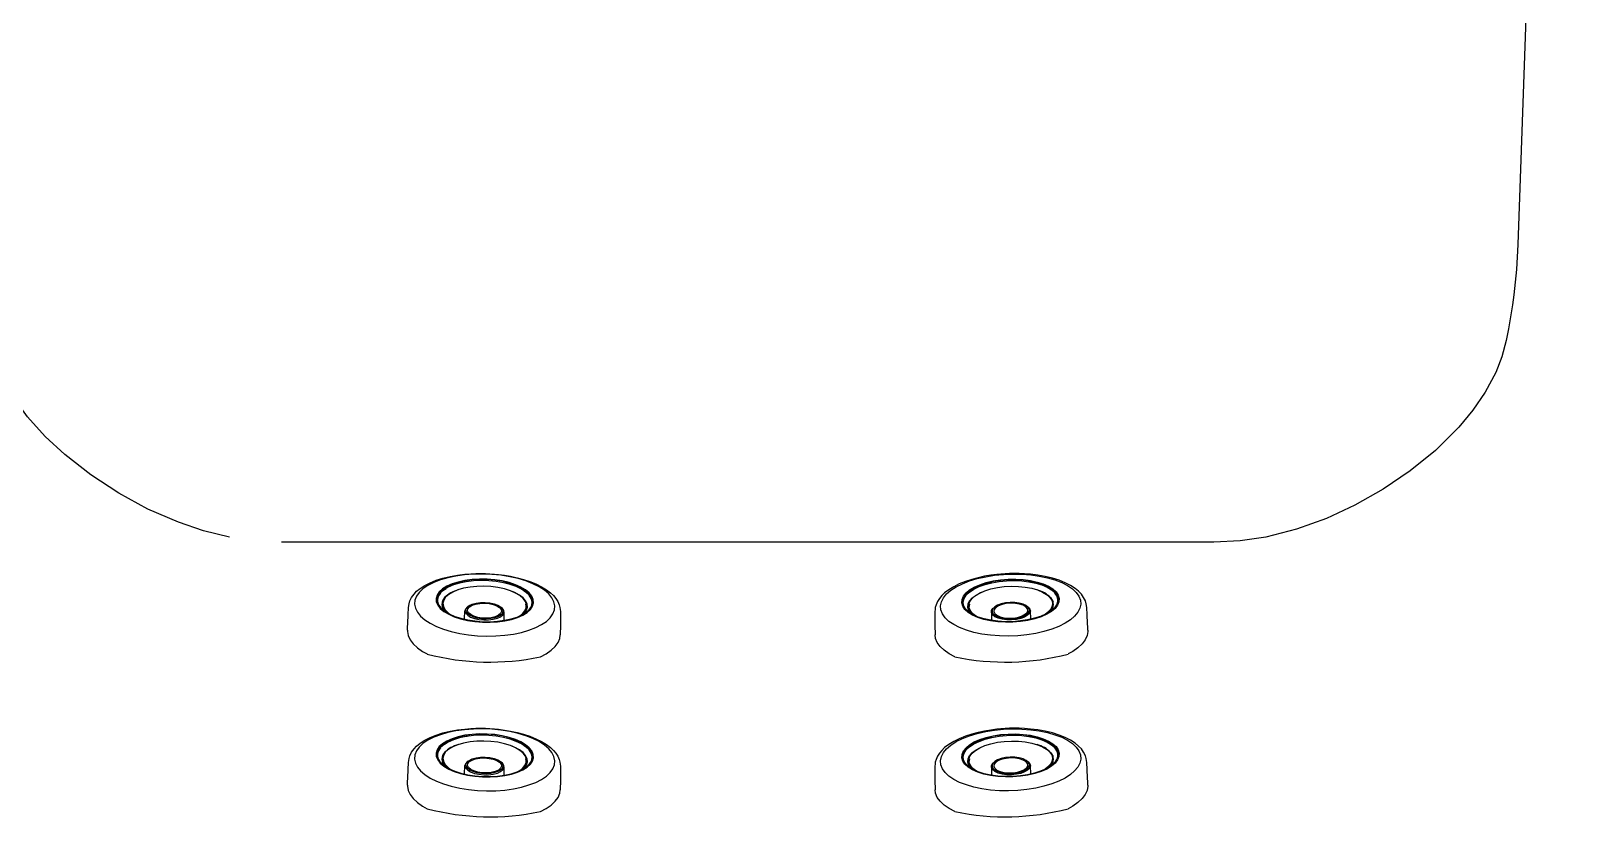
# Model space of a CAD drawing. Extents: x 527 to 611, y 788 to 934.
# Drawn here: x 581.9 to 600.27, y 820.84 to 830.1 of the extents above; entities that cross this region are included whole.
import ezdxf

# ---------------------------------------------------------------- set-up
doc = ezdxf.new("R2010")
doc.units = 0
doc.header["$MEASUREMENT"] = 0
for name, color, linetype in [('1', 4, 'Continuous'), ('BDIM_GREEN', 3, 'Continuous'), ('BDIM_YELLOW', 2, 'Continuous')]:
    doc.layers.add(name, color=color, linetype=linetype)

# ---------------------------------------------------------------- blocks, each defined once
blk = doc.blocks.new('2018 FLAIR')
at = {"layer": '1', "linetype": 'Continuous', "lineweight": 25}
blk.add_line((68.956, 20.711), (57.953, 20.711), dxfattribs=at)
at = {"layer": '1', "linetype": 'Continuous', "lineweight": 25, "flags": 128}
for points in [[(73.38, 42.686), (73.38, 42.686), (73.248, 41.463), (73.148, 40.238), (73.074, 39.014), (73.021, 37.792), (72.94, 35.501), (72.859, 33.22), (72.779, 30.95), (72.7, 28.693), (72.621, 26.451), (72.542, 24.222)], [(72.542, 24.222), (72.525, 23.93), (72.493, 23.63)], [(72.493, 23.63), (72.493, 23.63), (72.478, 23.512), (72.456, 23.372), (72.431, 23.231), (72.403, 23.09), (72.403, 23.09)], [(57.342, 20.772), (57.342, 20.772), (57.034, 20.847), (56.737, 20.948), (56.378, 21.104), (56.033, 21.291), (55.705, 21.506), (55.396, 21.748), (55.167, 21.96), (54.957, 22.193), (54.772, 22.449), (54.675, 22.618), (54.594, 22.796), (54.531, 22.982), (54.505, 23.09), (54.505, 23.09)], [(72.403, 23.09), (72.403, 23.09), (72.352, 22.899), (72.281, 22.716), (72.158, 22.484), (72.011, 22.268), (71.844, 22.069), (71.57, 21.796), (71.27, 21.553), (70.952, 21.338), (70.619, 21.15), (70.283, 20.993), (69.932, 20.865), (69.567, 20.772), (69.567, 20.772)], [(69.567, 20.772), (69.266, 20.727), (68.956, 20.711)]]:
    blk.add_lwpolyline(points, dxfattribs=at)
at = {"layer": 'BDIM_GREEN', "linetype": 'Continuous', "lineweight": 25, "flags": 128}
for points in [[(59.578, 20.12), (59.546, 20.075), (59.528, 20.028), (59.524, 19.981), (59.534, 19.933), (59.558, 19.886), (59.596, 19.84), (59.646, 19.796), (59.709, 19.756), (59.783, 19.719), (59.866, 19.686), (59.958, 19.659), (60.057, 19.636), (60.16, 19.62), (60.267, 19.609), (60.375, 19.605), (60.483, 19.607), (60.589, 19.615), (60.69, 19.629), (60.786, 19.649), (60.874, 19.674), (60.954, 19.705), (61.023, 19.74), (61.08, 19.779), (61.125, 19.822), (61.157, 19.867), (61.175, 19.913), (61.179, 19.961), (61.169, 20.009), (61.145, 20.056), (61.107, 20.102), (61.057, 20.145), (60.994, 20.186), (60.92, 20.223), (60.837, 20.255), (60.745, 20.283), (60.647, 20.305), (60.543, 20.322), (60.436, 20.332), (60.328, 20.337), (60.22, 20.335), (60.115, 20.327), (60.013, 20.313), (59.917, 20.293), (59.829, 20.267), (59.75, 20.237), (59.68, 20.201), (59.623, 20.162), (59.578, 20.12)], [(59.816, 20.126), (59.79, 20.089), (59.779, 20.049), (59.781, 20.009), (59.798, 19.97), (59.828, 19.932), (59.871, 19.896), (59.927, 19.863), (59.992, 19.834), (60.067, 19.809), (60.148, 19.79), (60.235, 19.777), (60.324, 19.77), (60.415, 19.769), (60.503, 19.774), (60.588, 19.785), (60.668, 19.802), (60.739, 19.825), (60.801, 19.852), (60.852, 19.884), (60.891, 19.919), (60.916, 19.957), (60.928, 19.996), (60.925, 20.036), (60.908, 20.075), (60.878, 20.114), (60.835, 20.15), (60.78, 20.182), (60.714, 20.211), (60.64, 20.236), (60.558, 20.255), (60.471, 20.268), (60.382, 20.275), (60.292, 20.277), (60.203, 20.271), (60.118, 20.26), (60.039, 20.243), (59.967, 20.22), (59.905, 20.193), (59.854, 20.161), (59.816, 20.126)], [(59.824, 20.126), (59.799, 20.089), (59.788, 20.051), (59.79, 20.011), (59.807, 19.972), (59.837, 19.935), (59.879, 19.899), (59.933, 19.867), (59.998, 19.838), (60.071, 19.815), (60.152, 19.796), (60.237, 19.783), (60.325, 19.775), (60.414, 19.774), (60.501, 19.78), (60.585, 19.791), (60.663, 19.808), (60.733, 19.83), (60.794, 19.857), (60.844, 19.888), (60.882, 19.922), (60.907, 19.959), (60.919, 19.998), (60.916, 20.037), (60.9, 20.076), (60.87, 20.114), (60.827, 20.149), (60.773, 20.182), (60.709, 20.21), (60.635, 20.234), (60.555, 20.253), (60.47, 20.266), (60.382, 20.273), (60.293, 20.274), (60.205, 20.269), (60.122, 20.258), (60.044, 20.241), (59.973, 20.219), (59.912, 20.192), (59.862, 20.161), (59.824, 20.126)], [(67.331, 20.12), (67.363, 20.075), (67.381, 20.028), (67.385, 19.981), (67.375, 19.933), (67.351, 19.886), (67.313, 19.84), (67.263, 19.796), (67.2, 19.756), (67.126, 19.719), (67.043, 19.686), (66.951, 19.659), (66.853, 19.636), (66.749, 19.62), (66.642, 19.609), (66.534, 19.605), (66.426, 19.607), (66.321, 19.615), (66.219, 19.629), (66.123, 19.649), (66.035, 19.674), (65.956, 19.705), (65.886, 19.74), (65.829, 19.779), (65.784, 19.822), (65.752, 19.867), (65.734, 19.913), (65.73, 19.961), (65.74, 20.009), (65.764, 20.056), (65.802, 20.102), (65.852, 20.145), (65.915, 20.186), (65.989, 20.223), (66.072, 20.255), (66.164, 20.283), (66.263, 20.305), (66.366, 20.322), (66.473, 20.332), (66.581, 20.337), (66.689, 20.335), (66.795, 20.327), (66.896, 20.313), (66.992, 20.293), (67.08, 20.267), (67.16, 20.237), (67.229, 20.201), (67.286, 20.162), (67.331, 20.12)], [(67.094, 20.126), (67.119, 20.089), (67.131, 20.049), (67.128, 20.009), (67.111, 19.97), (67.081, 19.932), (67.038, 19.896), (66.983, 19.863), (66.917, 19.834), (66.843, 19.809), (66.761, 19.79), (66.674, 19.777), (66.585, 19.77), (66.495, 19.769), (66.406, 19.774), (66.321, 19.785), (66.242, 19.802), (66.17, 19.825), (66.108, 19.852), (66.057, 19.884), (66.019, 19.919), (65.993, 19.957), (65.981, 19.996), (65.984, 20.036), (66.001, 20.075), (66.031, 20.114), (66.074, 20.15), (66.129, 20.182), (66.195, 20.211), (66.27, 20.236), (66.351, 20.255), (66.438, 20.268), (66.527, 20.275), (66.617, 20.277), (66.706, 20.271), (66.791, 20.26), (66.87, 20.243), (66.942, 20.22), (67.004, 20.193), (67.055, 20.161), (67.094, 20.126)], [(67.085, 20.126), (67.11, 20.089), (67.121, 20.051), (67.119, 20.011), (67.102, 19.972), (67.073, 19.935), (67.03, 19.899), (66.976, 19.867), (66.911, 19.838), (66.838, 19.815), (66.758, 19.796), (66.672, 19.783), (66.584, 19.775), (66.496, 19.774), (66.408, 19.78), (66.325, 19.791), (66.247, 19.808), (66.176, 19.83), (66.115, 19.857), (66.065, 19.888), (66.027, 19.922), (66.002, 19.959), (65.991, 19.998), (65.993, 20.037), (66.009, 20.076), (66.039, 20.114), (66.082, 20.149), (66.136, 20.182), (66.201, 20.21), (66.274, 20.234), (66.354, 20.253), (66.44, 20.266), (66.528, 20.273), (66.616, 20.274), (66.704, 20.269), (66.787, 20.258), (66.865, 20.241), (66.936, 20.219), (66.997, 20.192), (67.047, 20.161), (67.085, 20.126)], [(60.751, 19.837), (60.754, 19.838), (60.796, 19.869), (60.826, 19.903), (60.842, 19.939), (60.844, 19.976), (60.832, 20.012), (60.806, 20.048), (60.767, 20.082), (60.716, 20.112), (60.655, 20.139), (60.585, 20.161), (60.508, 20.177), (60.426, 20.188), (60.343, 20.192), (60.26, 20.191), (60.179, 20.183), (60.103, 20.169), (60.035, 20.149), (59.976, 20.125), (59.927, 20.096), (59.891, 20.063), (59.891, 20.063)], [(66.158, 19.837), (66.156, 19.838), (66.113, 19.869), (66.083, 19.903), (66.067, 19.939), (66.065, 19.976), (66.077, 20.012), (66.103, 20.048), (66.142, 20.082), (66.193, 20.112), (66.254, 20.139), (66.325, 20.161), (66.401, 20.177), (66.483, 20.188), (66.566, 20.192), (66.65, 20.191), (66.73, 20.183), (66.806, 20.169), (66.874, 20.149), (66.934, 20.125), (66.982, 20.096), (67.018, 20.063), (67.018, 20.063)], [(60.156, 19.956), (60.145, 19.948), (60.125, 19.924), (60.119, 19.899), (60.128, 19.874), (60.151, 19.85), (60.186, 19.829), (60.231, 19.812), (60.284, 19.8), (60.341, 19.795), (60.398, 19.796), (60.453, 19.803), (60.501, 19.816), (60.539, 19.834), (60.565, 19.856), (60.578, 19.88), (60.577, 19.906), (60.561, 19.931), (60.546, 19.944)], [(60.132, 19.924), (60.143, 19.943), (60.168, 19.964), (60.205, 19.982), (60.251, 19.994), (60.303, 20.001), (60.358, 20.002), (60.412, 19.997), (60.462, 19.986), (60.506, 19.97), (60.539, 19.949), (60.561, 19.926), (60.566, 19.917)], [(60.172, 19.95), (60.203, 19.969), (60.245, 19.983), (60.295, 19.991), (60.349, 19.993), (60.403, 19.989), (60.453, 19.978), (60.495, 19.962), (60.527, 19.941), (60.545, 19.918), (60.549, 19.894), (60.538, 19.871), (60.513, 19.85), (60.476, 19.834), (60.43, 19.822), (60.377, 19.817), (60.323, 19.818), (60.27, 19.826), (60.224, 19.84), (60.187, 19.858), (60.161, 19.88), (60.15, 19.904), (60.154, 19.928), (60.172, 19.95)], [(66.753, 19.956), (66.764, 19.948), (66.784, 19.924), (66.79, 19.899), (66.781, 19.874), (66.758, 19.85), (66.723, 19.829), (66.678, 19.812), (66.625, 19.8), (66.568, 19.795), (66.511, 19.796), (66.456, 19.803), (66.409, 19.816), (66.37, 19.834), (66.344, 19.856), (66.331, 19.88), (66.333, 19.906), (66.348, 19.931), (66.363, 19.944)], [(66.777, 19.924), (66.766, 19.943), (66.741, 19.964), (66.704, 19.982), (66.659, 19.994), (66.607, 20.001), (66.552, 20.002), (66.497, 19.997), (66.447, 19.986), (66.403, 19.97), (66.37, 19.949), (66.348, 19.926), (66.343, 19.917)], [(66.737, 19.95), (66.706, 19.969), (66.664, 19.983), (66.614, 19.991), (66.56, 19.993), (66.506, 19.989), (66.456, 19.978), (66.414, 19.962), (66.382, 19.941), (66.364, 19.918), (66.36, 19.894), (66.371, 19.871), (66.396, 19.85), (66.433, 19.834), (66.48, 19.822), (66.532, 19.817), (66.586, 19.818), (66.639, 19.826), (66.685, 19.84), (66.723, 19.858), (66.748, 19.88), (66.759, 19.904), (66.755, 19.928), (66.737, 19.95)], [(59.578, 18.294), (59.546, 18.25), (59.528, 18.203), (59.524, 18.155), (59.534, 18.107), (59.558, 18.06), (59.596, 18.014), (59.646, 17.971), (59.709, 17.93), (59.783, 17.893), (59.866, 17.861), (59.958, 17.833), (60.057, 17.811), (60.16, 17.794), (60.267, 17.784), (60.375, 17.779), (60.483, 17.781), (60.589, 17.789), (60.69, 17.803), (60.786, 17.823), (60.874, 17.849), (60.954, 17.88), (61.023, 17.915), (61.08, 17.954), (61.125, 17.996), (61.157, 18.041), (61.175, 18.088), (61.179, 18.135), (61.169, 18.183), (61.145, 18.23), (61.107, 18.276), (61.057, 18.32), (60.994, 18.36), (60.92, 18.397), (60.837, 18.43), (60.745, 18.457), (60.647, 18.48), (60.543, 18.496), (60.436, 18.507), (60.328, 18.511), (60.22, 18.509), (60.115, 18.501), (60.013, 18.487), (59.917, 18.467), (59.829, 18.442), (59.75, 18.411), (59.68, 18.376), (59.623, 18.337), (59.578, 18.294)], [(59.816, 18.301), (59.79, 18.263), (59.779, 18.224), (59.781, 18.184), (59.798, 18.144), (59.828, 18.106), (59.871, 18.07), (59.927, 18.037), (59.992, 18.008), (60.067, 17.984), (60.148, 17.965), (60.235, 17.952), (60.324, 17.944), (60.415, 17.943), (60.503, 17.948), (60.588, 17.96), (60.668, 17.977), (60.739, 17.999), (60.801, 18.027), (60.852, 18.058), (60.891, 18.094), (60.916, 18.131), (60.928, 18.17), (60.925, 18.21), (60.908, 18.25), (60.878, 18.288), (60.835, 18.324), (60.78, 18.357), (60.714, 18.386), (60.64, 18.41), (60.558, 18.429), (60.471, 18.443), (60.382, 18.45), (60.292, 18.451), (60.203, 18.446), (60.118, 18.435), (60.039, 18.417), (59.967, 18.395), (59.905, 18.367), (59.854, 18.336), (59.816, 18.301)], [(59.824, 18.301), (59.799, 18.264), (59.788, 18.225), (59.79, 18.186), (59.807, 18.147), (59.837, 18.109), (59.879, 18.074), (59.933, 18.041), (59.998, 18.013), (60.071, 17.989), (60.152, 17.97), (60.237, 17.957), (60.325, 17.95), (60.414, 17.949), (60.501, 17.954), (60.585, 17.965), (60.663, 17.982), (60.733, 18.004), (60.794, 18.031), (60.844, 18.062), (60.882, 18.097), (60.907, 18.134), (60.919, 18.172), (60.916, 18.212), (60.9, 18.251), (60.87, 18.288), (60.827, 18.324), (60.773, 18.356), (60.709, 18.385), (60.635, 18.409), (60.555, 18.427), (60.47, 18.441), (60.382, 18.448), (60.293, 18.449), (60.205, 18.444), (60.122, 18.433), (60.044, 18.416), (59.973, 18.393), (59.912, 18.366), (59.862, 18.335), (59.824, 18.301)], [(67.331, 18.294), (67.363, 18.25), (67.381, 18.203), (67.385, 18.155), (67.375, 18.107), (67.351, 18.06), (67.313, 18.014), (67.263, 17.971), (67.2, 17.93), (67.126, 17.893), (67.043, 17.861), (66.951, 17.833), (66.853, 17.811), (66.749, 17.794), (66.642, 17.784), (66.534, 17.779), (66.426, 17.781), (66.321, 17.789), (66.219, 17.803), (66.123, 17.823), (66.035, 17.849), (65.956, 17.88), (65.886, 17.915), (65.829, 17.954), (65.784, 17.996), (65.752, 18.041), (65.734, 18.088), (65.73, 18.135), (65.74, 18.183), (65.764, 18.23), (65.802, 18.276), (65.852, 18.32), (65.915, 18.36), (65.989, 18.397), (66.072, 18.43), (66.164, 18.457), (66.263, 18.48), (66.366, 18.496), (66.473, 18.507), (66.581, 18.511), (66.689, 18.509), (66.795, 18.501), (66.896, 18.487), (66.992, 18.467), (67.08, 18.442), (67.16, 18.411), (67.229, 18.376), (67.286, 18.337), (67.331, 18.294)], [(67.094, 18.301), (67.119, 18.263), (67.131, 18.224), (67.128, 18.184), (67.111, 18.144), (67.081, 18.106), (67.038, 18.07), (66.983, 18.037), (66.917, 18.008), (66.843, 17.984), (66.761, 17.965), (66.674, 17.952), (66.585, 17.944), (66.495, 17.943), (66.406, 17.948), (66.321, 17.96), (66.242, 17.977), (66.17, 17.999), (66.108, 18.027), (66.057, 18.058), (66.019, 18.094), (65.993, 18.131), (65.981, 18.17), (65.984, 18.21), (66.001, 18.25), (66.031, 18.288), (66.074, 18.324), (66.129, 18.357), (66.195, 18.386), (66.27, 18.41), (66.351, 18.429), (66.438, 18.443), (66.527, 18.45), (66.617, 18.451), (66.706, 18.446), (66.791, 18.435), (66.87, 18.417), (66.942, 18.395), (67.004, 18.367), (67.055, 18.336), (67.094, 18.301)], [(67.085, 18.301), (67.11, 18.264), (67.121, 18.225), (67.119, 18.186), (67.102, 18.147), (67.073, 18.109), (67.03, 18.074), (66.976, 18.041), (66.911, 18.013), (66.838, 17.989), (66.758, 17.97), (66.672, 17.957), (66.584, 17.95), (66.496, 17.949), (66.408, 17.954), (66.325, 17.965), (66.247, 17.982), (66.176, 18.004), (66.115, 18.031), (66.065, 18.062), (66.027, 18.097), (66.002, 18.134), (65.991, 18.172), (65.993, 18.212), (66.009, 18.251), (66.039, 18.288), (66.082, 18.324), (66.136, 18.356), (66.201, 18.385), (66.274, 18.409), (66.354, 18.427), (66.44, 18.441), (66.528, 18.448), (66.616, 18.449), (66.704, 18.444), (66.787, 18.433), (66.865, 18.416), (66.936, 18.393), (66.997, 18.366), (67.047, 18.335), (67.085, 18.301)], [(60.751, 18.011), (60.754, 18.013), (60.796, 18.044), (60.826, 18.077), (60.842, 18.113), (60.844, 18.15), (60.832, 18.187), (60.806, 18.223), (60.767, 18.256), (60.716, 18.287), (60.655, 18.313), (60.585, 18.335), (60.508, 18.352), (60.426, 18.362), (60.343, 18.367), (60.26, 18.365), (60.179, 18.357), (60.103, 18.343), (60.035, 18.324), (59.976, 18.299), (59.927, 18.27), (59.891, 18.238), (59.891, 18.238)], [(66.158, 18.011), (66.156, 18.013), (66.113, 18.044), (66.083, 18.077), (66.067, 18.113), (66.065, 18.15), (66.077, 18.187), (66.103, 18.223), (66.142, 18.256), (66.193, 18.287), (66.254, 18.313), (66.325, 18.335), (66.401, 18.352), (66.483, 18.362), (66.566, 18.367), (66.65, 18.365), (66.73, 18.357), (66.806, 18.343), (66.874, 18.324), (66.934, 18.299), (66.982, 18.27), (67.018, 18.238), (67.018, 18.238)], [(60.156, 18.13), (60.145, 18.122), (60.125, 18.099), (60.119, 18.074), (60.128, 18.048), (60.151, 18.024), (60.186, 18.003), (60.231, 17.986), (60.284, 17.975), (60.341, 17.969), (60.398, 17.97), (60.453, 17.977), (60.501, 17.99), (60.539, 18.009), (60.565, 18.03), (60.578, 18.055), (60.577, 18.08), (60.561, 18.105), (60.546, 18.118)], [(60.132, 18.098), (60.143, 18.118), (60.168, 18.139), (60.205, 18.156), (60.251, 18.169), (60.303, 18.176), (60.358, 18.176), (60.412, 18.171), (60.462, 18.16), (60.506, 18.144), (60.539, 18.124), (60.561, 18.101), (60.566, 18.091)], [(60.172, 18.124), (60.203, 18.143), (60.245, 18.157), (60.295, 18.166), (60.349, 18.168), (60.403, 18.163), (60.453, 18.152), (60.495, 18.136), (60.527, 18.116), (60.545, 18.093), (60.549, 18.069), (60.538, 18.046), (60.513, 18.025), (60.476, 18.008), (60.43, 17.997), (60.377, 17.991), (60.323, 17.993), (60.27, 18), (60.224, 18.014), (60.187, 18.032), (60.161, 18.054), (60.15, 18.078), (60.154, 18.102), (60.172, 18.124)], [(66.753, 18.13), (66.764, 18.122), (66.784, 18.099), (66.79, 18.074), (66.781, 18.048), (66.758, 18.024), (66.723, 18.003), (66.678, 17.986), (66.625, 17.975), (66.568, 17.969), (66.511, 17.97), (66.456, 17.977), (66.409, 17.99), (66.37, 18.009), (66.344, 18.03), (66.331, 18.055), (66.333, 18.08), (66.348, 18.105), (66.363, 18.118)], [(66.777, 18.098), (66.766, 18.118), (66.741, 18.139), (66.704, 18.156), (66.659, 18.169), (66.607, 18.176), (66.552, 18.176), (66.497, 18.171), (66.447, 18.16), (66.403, 18.144), (66.37, 18.124), (66.348, 18.101), (66.343, 18.091)], [(66.737, 18.124), (66.706, 18.143), (66.664, 18.157), (66.614, 18.166), (66.56, 18.168), (66.506, 18.163), (66.456, 18.152), (66.414, 18.136), (66.382, 18.116), (66.364, 18.093), (66.36, 18.069), (66.371, 18.046), (66.396, 18.025), (66.433, 18.008), (66.48, 17.997), (66.532, 17.991), (66.586, 17.993), (66.639, 18), (66.685, 18.014), (66.723, 18.032), (66.748, 18.054), (66.759, 18.078), (66.755, 18.102), (66.737, 18.124)]]:
    blk.add_lwpolyline(points, dxfattribs=at)
at = {"layer": 'BDIM_GREEN', "linetype": 'Continuous', "lineweight": 25}
for centre, start, end in [((60.518, 19.899), 302.2088, 19.6819), ((66.392, 19.899), 160.3181, 237.7912), ((60.518, 18.074), 302.2088, 19.6819), ((66.392, 18.074), 160.3181, 237.7912)]:
    blk.add_arc(centre, 0.0515, start, end, dxfattribs=at)
at = {"layer": 'BDIM_YELLOW', "linetype": 'Continuous', "lineweight": 25}
for p, q in [((59.872, 20.04), (59.851, 20.011)), ((59.856, 20.143), (59.897, 20.167)), ((59.879, 20.048), (59.872, 20.04)), ((60.817, 20.139), (60.857, 20.112)), ((66.092, 20.139), (66.053, 20.112)), ((67.053, 20.143), (67.012, 20.167)), ((67.03, 20.048), (67.038, 20.04)), ((67.038, 20.04), (67.058, 20.011)), ((60.115, 19.803), (60.119, 19.904)), ((60.579, 19.89), (60.577, 19.789)), ((66.33, 19.89), (66.332, 19.789)), ((66.794, 19.803), (66.79, 19.904)), ((59.872, 18.215), (59.851, 18.186)), ((59.856, 18.317), (59.897, 18.342)), ((59.879, 18.223), (59.872, 18.215)), ((60.817, 18.314), (60.857, 18.287)), ((66.092, 18.314), (66.053, 18.287)), ((67.053, 18.317), (67.012, 18.342)), ((67.03, 18.223), (67.038, 18.215)), ((67.038, 18.215), (67.058, 18.186)), ((60.115, 17.978), (60.119, 18.078)), ((60.579, 18.064), (60.577, 17.964)), ((66.33, 18.064), (66.332, 17.964)), ((66.794, 17.978), (66.79, 18.078))]:
    blk.add_line(p, q, dxfattribs=at)
at = {"layer": 'BDIM_YELLOW', "linetype": 'Continuous', "lineweight": 25, "flags": 128}
for points in [[(59.441, 19.673), (59.442, 19.695), (59.448, 19.845), (59.45, 19.883), (59.451, 19.914), (59.453, 19.939), (59.457, 19.964), (59.461, 19.987), (59.47, 20.02), (59.49, 20.061), (59.518, 20.1), (59.549, 20.133), (59.59, 20.167), (59.644, 20.202), (59.708, 20.234), (59.78, 20.263), (59.859, 20.288), (59.943, 20.308), (60.03, 20.323), (60.117, 20.334), (60.189, 20.34), (60.249, 20.342), (60.323, 20.343), (60.363, 20.342)], [(60.884, 19.924), (60.889, 19.932), (60.907, 19.97), (60.911, 20.01), (60.9, 20.049), (60.875, 20.088), (60.837, 20.125), (60.786, 20.159), (60.724, 20.189), (60.652, 20.215), (60.573, 20.235), (60.488, 20.25), (60.399, 20.258), (60.309, 20.261), (60.22, 20.256), (60.135, 20.246), (60.055, 20.23), (59.983, 20.208), (59.921, 20.181), (59.87, 20.149), (59.831, 20.114)], [(60.828, 20.15), (60.777, 20.18), (60.712, 20.209), (60.638, 20.233), (60.557, 20.252), (60.471, 20.265), (60.382, 20.273), (60.292, 20.274), (60.204, 20.269), (60.119, 20.257), (60.041, 20.24), (59.97, 20.218), (59.908, 20.191), (59.886, 20.179)], [(60.363, 20.342), (60.469, 20.336), (60.513, 20.332), (60.585, 20.323), (60.658, 20.31), (60.734, 20.294), (60.811, 20.273), (60.885, 20.249), (60.957, 20.22), (61.023, 20.187), (61.082, 20.152), (61.13, 20.114), (61.165, 20.082), (61.192, 20.049), (61.215, 20.013), (61.232, 19.974), (61.24, 19.942), (61.244, 19.919), (61.246, 19.896), (61.247, 19.874), (61.247, 19.85), (61.247, 19.822), (61.246, 19.784), (61.245, 19.732), (61.243, 19.618)], [(66.546, 20.342), (66.44, 20.336), (66.396, 20.332), (66.324, 20.323), (66.251, 20.31), (66.175, 20.294), (66.098, 20.273), (66.024, 20.249), (65.952, 20.22), (65.886, 20.187), (65.828, 20.152), (65.779, 20.114), (65.745, 20.082), (65.717, 20.049), (65.694, 20.013), (65.678, 19.974), (65.669, 19.942), (65.666, 19.919), (65.664, 19.896), (65.663, 19.874), (65.662, 19.85), (65.663, 19.822), (65.663, 19.784), (65.664, 19.732), (65.666, 19.618)], [(66.026, 19.924), (66.02, 19.932), (66.002, 19.97), (65.998, 20.01), (66.009, 20.049), (66.034, 20.088), (66.072, 20.125), (66.123, 20.159), (66.185, 20.189), (66.257, 20.215), (66.336, 20.235), (66.422, 20.25), (66.51, 20.258), (66.6, 20.261), (66.689, 20.256), (66.774, 20.246), (66.854, 20.23), (66.926, 20.208), (66.988, 20.181), (67.04, 20.149), (67.078, 20.114)], [(66.081, 20.15), (66.132, 20.18), (66.197, 20.209), (66.271, 20.233), (66.352, 20.252), (66.438, 20.265), (66.527, 20.273), (66.617, 20.274), (66.705, 20.269), (66.79, 20.257), (66.869, 20.24), (66.94, 20.218), (67.001, 20.191), (67.023, 20.179)], [(67.469, 19.673), (67.468, 19.695), (67.461, 19.845), (67.46, 19.883), (67.458, 19.914), (67.456, 19.939), (67.453, 19.964), (67.448, 19.987), (67.439, 20.02), (67.419, 20.061), (67.392, 20.1), (67.36, 20.133), (67.32, 20.167), (67.265, 20.202), (67.201, 20.234), (67.129, 20.263), (67.05, 20.288), (66.966, 20.308), (66.879, 20.323), (66.792, 20.334), (66.72, 20.34), (66.66, 20.342), (66.586, 20.343), (66.546, 20.342)], [(59.856, 20.143), (59.824, 20.121), (59.814, 20.113)], [(59.891, 20.063), (59.868, 20.028), (59.859, 19.992), (59.864, 19.955), (59.883, 19.919), (59.915, 19.884), (59.945, 19.861)], [(60.818, 19.87), (60.824, 19.877), (60.847, 19.911), (60.857, 19.948), (60.853, 19.985), (60.835, 20.021), (60.804, 20.056), (60.761, 20.089), (60.706, 20.118), (60.674, 20.132)], [(60.897, 20.08), (60.891, 20.086), (60.857, 20.112)], [(66.012, 20.08), (66.018, 20.086), (66.053, 20.112)], [(66.091, 19.87), (66.085, 19.877), (66.062, 19.911), (66.053, 19.948), (66.057, 19.985), (66.074, 20.021), (66.105, 20.056), (66.149, 20.089), (66.203, 20.118), (66.236, 20.132)], [(67.018, 20.063), (67.042, 20.028), (67.051, 19.992), (67.046, 19.955), (67.027, 19.919), (66.994, 19.884), (66.964, 19.861)], [(67.053, 20.143), (67.085, 20.121), (67.095, 20.113)], [(59.858, 19.991), (59.852, 19.961), (59.853, 19.944)], [(60.13, 19.908), (60.131, 19.92), (60.132, 19.924)], [(60.545, 19.856), (60.514, 19.836), (60.472, 19.821), (60.423, 19.812), (60.369, 19.808), (60.314, 19.81), (60.261, 19.818), (60.214, 19.832), (60.175, 19.85), (60.147, 19.872), (60.132, 19.896), (60.13, 19.908)], [(60.799, 19.86), (60.824, 19.889), (60.833, 19.904)], [(60.854, 19.981), (60.841, 20.002), (60.828, 20.019)], [(60.848, 19.914), (60.849, 19.945), (60.843, 19.966)], [(66.056, 19.981), (66.068, 20.002), (66.081, 20.019)], [(66.061, 19.914), (66.061, 19.945), (66.066, 19.966)], [(66.11, 19.86), (66.085, 19.889), (66.076, 19.904)], [(66.364, 19.856), (66.395, 19.836), (66.437, 19.821), (66.486, 19.812), (66.54, 19.808), (66.595, 19.81), (66.648, 19.818), (66.695, 19.832), (66.734, 19.85), (66.762, 19.872), (66.777, 19.896), (66.78, 19.908)], [(66.78, 19.908), (66.779, 19.92), (66.777, 19.924)], [(67.051, 19.991), (67.057, 19.961), (67.057, 19.944)], [(59.441, 19.673), (59.441, 19.661), (59.449, 19.611), (59.472, 19.561), (59.508, 19.513), (59.558, 19.467), (59.619, 19.424), (59.673, 19.394)], [(67.469, 19.673), (67.469, 19.661), (67.46, 19.611), (67.437, 19.561), (67.401, 19.513), (67.352, 19.467), (67.29, 19.424), (67.236, 19.394)], [(61.009, 19.36), (61.077, 19.396), (61.137, 19.437), (61.184, 19.482), (61.217, 19.529), (61.237, 19.577), (61.243, 19.618)], [(65.9, 19.36), (65.832, 19.396), (65.772, 19.437), (65.725, 19.482), (65.692, 19.529), (65.672, 19.577), (65.666, 19.618)], [(59.441, 17.848), (59.442, 17.869), (59.448, 18.019), (59.45, 18.058), (59.451, 18.088), (59.453, 18.114), (59.457, 18.139), (59.461, 18.162), (59.47, 18.194), (59.49, 18.236), (59.518, 18.274), (59.549, 18.307), (59.59, 18.341), (59.644, 18.376), (59.708, 18.409), (59.78, 18.437), (59.859, 18.462), (59.943, 18.482), (60.03, 18.498), (60.117, 18.508), (60.189, 18.514), (60.249, 18.517), (60.323, 18.517), (60.363, 18.517)], [(60.884, 18.098), (60.889, 18.106), (60.907, 18.145), (60.911, 18.184), (60.9, 18.224), (60.875, 18.262), (60.837, 18.299), (60.786, 18.333), (60.724, 18.363), (60.652, 18.389), (60.573, 18.409), (60.488, 18.424), (60.399, 18.433), (60.309, 18.435), (60.22, 18.431), (60.135, 18.421), (60.055, 18.404), (59.983, 18.382), (59.921, 18.355), (59.87, 18.324), (59.831, 18.289)], [(60.828, 18.324), (60.777, 18.355), (60.712, 18.383), (60.638, 18.408), (60.557, 18.427), (60.471, 18.44), (60.382, 18.447), (60.292, 18.448), (60.204, 18.443), (60.119, 18.432), (60.041, 18.415), (59.97, 18.392), (59.908, 18.365), (59.886, 18.353)], [(60.363, 18.517), (60.469, 18.51), (60.513, 18.506), (60.585, 18.497), (60.658, 18.485), (60.734, 18.468), (60.811, 18.448), (60.885, 18.424), (60.957, 18.394), (61.023, 18.362), (61.082, 18.326), (61.13, 18.289), (61.165, 18.256), (61.192, 18.223), (61.215, 18.187), (61.232, 18.148), (61.24, 18.117), (61.244, 18.093), (61.246, 18.07), (61.247, 18.049), (61.247, 18.025), (61.247, 17.996), (61.246, 17.958), (61.245, 17.907), (61.243, 17.793)], [(66.546, 18.517), (66.44, 18.51), (66.396, 18.506), (66.324, 18.497), (66.251, 18.485), (66.175, 18.468), (66.098, 18.448), (66.024, 18.424), (65.952, 18.394), (65.886, 18.362), (65.828, 18.326), (65.779, 18.289), (65.745, 18.256), (65.717, 18.223), (65.694, 18.187), (65.678, 18.148), (65.669, 18.117), (65.666, 18.093), (65.664, 18.07), (65.663, 18.049), (65.662, 18.025), (65.663, 17.996), (65.663, 17.958), (65.664, 17.907), (65.666, 17.793)], [(66.026, 18.098), (66.02, 18.106), (66.002, 18.145), (65.998, 18.184), (66.009, 18.224), (66.034, 18.262), (66.072, 18.299), (66.123, 18.333), (66.185, 18.363), (66.257, 18.389), (66.336, 18.409), (66.422, 18.424), (66.51, 18.433), (66.6, 18.435), (66.689, 18.431), (66.774, 18.421), (66.854, 18.404), (66.926, 18.382), (66.988, 18.355), (67.04, 18.324), (67.078, 18.289)], [(66.081, 18.324), (66.132, 18.355), (66.197, 18.383), (66.271, 18.408), (66.352, 18.427), (66.438, 18.44), (66.527, 18.447), (66.617, 18.448), (66.705, 18.443), (66.79, 18.432), (66.869, 18.415), (66.94, 18.392), (67.001, 18.365), (67.023, 18.353)], [(67.469, 17.848), (67.468, 17.869), (67.461, 18.019), (67.46, 18.058), (67.458, 18.088), (67.456, 18.114), (67.453, 18.139), (67.448, 18.162), (67.439, 18.194), (67.419, 18.236), (67.392, 18.274), (67.36, 18.307), (67.32, 18.341), (67.265, 18.376), (67.201, 18.409), (67.129, 18.437), (67.05, 18.462), (66.966, 18.482), (66.879, 18.498), (66.792, 18.508), (66.72, 18.514), (66.66, 18.517), (66.586, 18.517), (66.546, 18.517)], [(59.856, 18.317), (59.824, 18.296), (59.814, 18.288)], [(59.891, 18.238), (59.868, 18.203), (59.859, 18.166), (59.864, 18.129), (59.883, 18.093), (59.915, 18.058), (59.945, 18.036)], [(60.818, 18.045), (60.824, 18.051), (60.847, 18.086), (60.857, 18.122), (60.853, 18.159), (60.835, 18.196), (60.804, 18.231), (60.761, 18.263), (60.706, 18.292), (60.674, 18.306)], [(60.897, 18.255), (60.891, 18.261), (60.857, 18.287)], [(66.012, 18.255), (66.018, 18.261), (66.053, 18.287)], [(66.091, 18.045), (66.085, 18.051), (66.062, 18.086), (66.053, 18.122), (66.057, 18.159), (66.074, 18.196), (66.105, 18.231), (66.149, 18.263), (66.203, 18.292), (66.236, 18.306)], [(67.018, 18.238), (67.042, 18.203), (67.051, 18.166), (67.046, 18.129), (67.027, 18.093), (66.994, 18.058), (66.964, 18.036)], [(67.053, 18.317), (67.085, 18.296), (67.095, 18.288)], [(59.858, 18.166), (59.852, 18.136), (59.853, 18.118)], [(60.13, 18.082), (60.131, 18.094), (60.132, 18.098)], [(60.545, 18.03), (60.514, 18.011), (60.472, 17.996), (60.423, 17.986), (60.369, 17.982), (60.314, 17.985), (60.261, 17.993), (60.214, 18.006), (60.175, 18.025), (60.147, 18.046), (60.132, 18.07), (60.13, 18.082)], [(60.799, 18.034), (60.824, 18.064), (60.833, 18.079)], [(60.854, 18.155), (60.841, 18.177), (60.828, 18.194)], [(60.848, 18.088), (60.849, 18.119), (60.843, 18.14)], [(66.056, 18.155), (66.068, 18.177), (66.081, 18.194)], [(66.061, 18.088), (66.061, 18.119), (66.066, 18.14)], [(66.11, 18.034), (66.085, 18.064), (66.076, 18.079)], [(66.364, 18.03), (66.395, 18.011), (66.437, 17.996), (66.486, 17.986), (66.54, 17.982), (66.595, 17.985), (66.648, 17.993), (66.695, 18.006), (66.734, 18.025), (66.762, 18.046), (66.777, 18.07), (66.78, 18.082)], [(66.78, 18.082), (66.779, 18.094), (66.777, 18.098)], [(67.051, 18.166), (67.057, 18.136), (67.057, 18.118)], [(59.441, 17.848), (59.441, 17.835), (59.449, 17.785), (59.472, 17.736), (59.508, 17.688), (59.558, 17.642), (59.619, 17.598), (59.673, 17.568)], [(67.469, 17.848), (67.469, 17.835), (67.46, 17.785), (67.437, 17.736), (67.401, 17.688), (67.352, 17.642), (67.29, 17.598), (67.236, 17.568)], [(61.009, 17.535), (61.077, 17.571), (61.137, 17.612), (61.184, 17.656), (61.217, 17.703), (61.237, 17.752), (61.243, 17.793)], [(65.9, 17.535), (65.832, 17.571), (65.772, 17.612), (65.725, 17.656), (65.692, 17.703), (65.672, 17.752), (65.666, 17.793)]]:
    blk.add_lwpolyline(points, dxfattribs=at)
at = {"layer": 'BDIM_YELLOW', "linetype": 'Continuous', "lineweight": 25}
for centre, radius, start, end in [((60.241, 19.4), 0.853, 96.4748, 115.0761), ((60.429, 19.397), 0.85, 61.4085, 80.0775), ((66.481, 19.397), 0.85, 99.9225, 118.5915), ((66.668, 19.4), 0.853, 64.9239, 83.5252), ((59.92, 20.027), 0.124, 135.6205, 214.7659), ((59.963, 19.979), 0.116, 136.6338, 223.995), ((60.143, 19.785), 0.38, 105.7576, 133.9642), ((66.766, 19.785), 0.38, 46.0358, 74.2424), ((66.946, 19.979), 0.116, 316.005, 43.3662), ((66.989, 20.027), 0.124, 325.2341, 44.3795), ((59.988, 19.979), 0.129, 181.7818, 225.7354), ((60.744, 19.949), 0.0998, 333.7175, 20.0161), ((60.858, 19.942), 0.0133, 179.1872, 242.3856), ((66.051, 19.942), 0.0133, 297.6144, 0.8128), ((66.165, 19.949), 0.0998, 159.9839, 206.2825), ((66.922, 19.979), 0.129, 314.2646, 358.2182), ((60.241, 17.574), 0.853, 96.4748, 115.0761), ((60.429, 17.572), 0.85, 61.4085, 80.0775), ((66.481, 17.572), 0.85, 99.9225, 118.5915), ((66.668, 17.574), 0.853, 64.9239, 83.5252), ((59.92, 18.202), 0.124, 135.6205, 214.7659), ((59.963, 18.154), 0.116, 136.6338, 223.995), ((60.143, 17.96), 0.38, 105.7576, 133.9642), ((66.766, 17.96), 0.38, 46.0358, 74.2424), ((66.946, 18.154), 0.116, 316.005, 43.3662), ((66.989, 18.202), 0.124, 325.2341, 44.3795), ((59.988, 18.154), 0.129, 181.7818, 225.7354), ((60.744, 18.123), 0.0998, 333.7175, 20.0161), ((60.858, 18.117), 0.0133, 179.1872, 242.3856), ((66.051, 18.117), 0.0133, 297.6144, 0.8128), ((66.165, 18.123), 0.0998, 159.9839, 206.2825), ((66.922, 18.154), 0.129, 314.2646, 358.2182)]:
    blk.add_arc(centre, radius, start, end, dxfattribs=at)
at = {"layer": 'BDIM_YELLOW'}
for centre, start, end in [((60.411, 22.201), 255.2686, 281.8818), ((66.498, 22.201), 258.1182, 284.7314), ((60.411, 20.376), 255.2686, 281.8818), ((66.498, 20.376), 258.1182, 284.7314)]:
    blk.add_arc(centre, 2.903, start, end, dxfattribs=at)

msp = doc.modelspace()

# ---------------------------------------------------------------- block references
at = {"layer": '1'}
msp.add_blockref('2018 FLAIR', (526.895, 803.362), dxfattribs=at)

doc.saveas('drawing.dxf')
